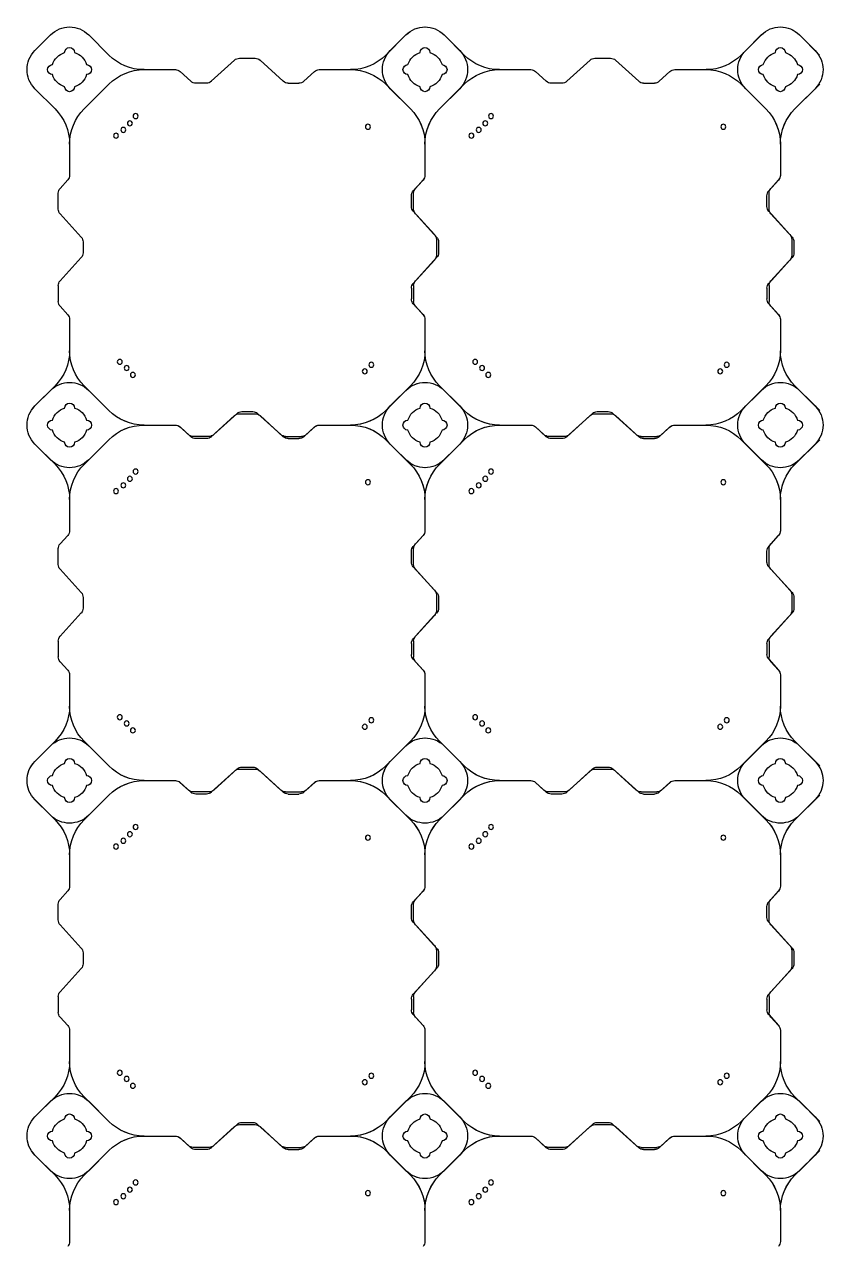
# Model space of a CAD drawing. Header units: millimetres. Extents: x -1612139 to -1260738, y 1141106 to 1536160.
# Drawn here: x -1336991 to -1335864, y 1195428 to 1197140 of the extents above; entities that cross this region are included whole.
import ezdxf

# ---------------------------------------------------------------- set-up
doc = ezdxf.new("R2010")
doc.units = ezdxf.units.MM
doc.header["$LTSCALE"] = 10
doc.layers.get('0').update_dxf_attribs({"linetype": 'CONTINUOUS'})
doc.layers.add('W-FLOAT_BOWL浮筒', color=253, linetype='CONTINUOUS')

# ---------------------------------------------------------------- blocks, each defined once
blk = doc.blocks.new('蓝色')
at = {"layer": 'W-FLOAT_BOWL浮筒', "color": 5}
for p, q in [((9006.3, -10394.9), (9006.3, -10351.1)), ((9506.3, -10394.9), (9506.3, -10350.9)), ((9506.3, -10394.9), (9506.3, -10351.1)), ((10006.3, -10394.9), (10006.3, -10350.9)), ((10006.3, -10394.9), (10006.3, -10351.1)), ((8957.5, -10472.8), (8985.8, -10444.5)), ((9061.6, -10479.1), (9026.8, -10444.4)), ((9451.1, -10479.1), (9485.8, -10444.4)), ((9457.5, -10472.8), (9485.8, -10444.5)), ((9561.6, -10479.1), (9526.8, -10444.4)), ((9555.2, -10472.8), (9526.8, -10444.5)), ((9951.1, -10479.1), (9985.8, -10444.4)), ((9957.5, -10472.8), (9985.8, -10444.5)), ((10061.6, -10479.1), (10026.8, -10444.4)), ((10055.2, -10472.8), (10026.8, -10444.5)), ((8957.5, -10472.7), (8979.4, -10450.8)), ((9033.2, -10450.8), (9061.5, -10479.1)), ((9479.5, -10450.8), (9451.2, -10479.1)), ((9457.5, -10472.7), (9479.4, -10450.8)), ((9533.2, -10450.8), (9555.2, -10472.7)), ((9533.2, -10450.8), (9561.5, -10479.1)), ((9979.5, -10450.8), (9951.2, -10479.1)), ((9957.5, -10472.7), (9979.4, -10450.8)), ((10033.2, -10450.8), (10055.2, -10472.7)), ((10033.2, -10450.8), (10061.5, -10479.1)), ((9173.5, -10486.2), (9161.6, -10497)), ((9177, -10483.2), (9161.8, -10497)), ((9202.5, -10483.6), (9180.2, -10483.6)), ((9199, -10480.6), (9183.7, -10480.6)), ((9205.7, -10483.2), (9238.5, -10513)), ((9209.2, -10486.2), (9242, -10516)), ((9303.5, -10486.2), (9270.7, -10516)), ((9307, -10483.2), (9274.2, -10513)), ((9310.2, -10483.6), (9332.5, -10483.6)), ((9313.7, -10480.6), (9329, -10480.6)), ((9335.7, -10483.2), (9350.9, -10497)), ((9339.2, -10486.2), (9351.1, -10497)), ((9673.5, -10486.2), (9661.6, -10497)), ((9677, -10483.2), (9661.8, -10497)), ((9702.5, -10483.6), (9680.2, -10483.6)), ((9699, -10480.6), (9683.7, -10480.6)), ((9705.7, -10483.2), (9738.5, -10513)), ((9709.2, -10486.2), (9742, -10516)), ((9803.5, -10486.2), (9770.7, -10516)), ((9807, -10483.2), (9774.2, -10513)), ((9810.2, -10483.6), (9832.5, -10483.6)), ((9813.7, -10480.6), (9829, -10480.6)), ((9835.7, -10483.2), (9850.9, -10497)), ((9839.2, -10486.2), (9851.1, -10497)), ((9110.9, -10499.6), (9155.1, -10499.6)), ((9110.9, -10499.6), (9154.9, -10499.6)), ((9357.6, -10499.6), (9401.6, -10499.6)), ((9357.8, -10499.6), (9401.6, -10499.6)), ((9610.9, -10499.6), (9655.1, -10499.6)), ((9610.9, -10499.6), (9654.9, -10499.6)), ((9857.6, -10499.6), (9901.6, -10499.6)), ((9857.8, -10499.6), (9901.6, -10499.6)), ((8979.4, -10548.4), (8957.5, -10526.5)), ((8957.5, -10526.5), (8985.8, -10554.8)), ((9026.8, -10554.9), (9061.6, -10520.1)), ((9033.2, -10548.4), (9061.5, -10520.1)), ((9245.2, -10515.6), (9267.5, -10515.6)), ((9248.7, -10518.6), (9264, -10518.6)), ((9485.8, -10554.9), (9451.1, -10520.1)), ((9479.5, -10548.4), (9451.2, -10520.1)), ((9479.4, -10548.4), (9457.5, -10526.5)), ((9457.5, -10526.5), (9485.8, -10554.8)), ((9526.8, -10554.9), (9561.6, -10520.1)), ((9555.2, -10526.5), (9526.8, -10554.8)), ((9533.2, -10548.4), (9561.5, -10520.1)), ((9555.2, -10526.5), (9533.2, -10548.4)), ((9745.2, -10515.6), (9767.5, -10515.6)), ((9748.7, -10518.6), (9764, -10518.6)), ((9985.8, -10554.9), (9951.1, -10520.1)), ((9979.5, -10548.4), (9951.2, -10520.1)), ((9979.4, -10548.4), (9957.5, -10526.5)), ((9957.5, -10526.5), (9985.8, -10554.8)), ((10026.8, -10554.9), (10061.6, -10520.1)), ((10055.2, -10526.5), (10026.8, -10554.8)), ((10033.2, -10548.4), (10061.5, -10520.1)), ((10055.2, -10526.5), (10033.2, -10548.4)), ((9006.3, -10648.2), (9006.3, -10604.2)), ((9506.3, -10648.4), (9506.3, -10604.2)), ((9506.3, -10648.2), (9506.3, -10604.2)), ((10006.3, -10648.4), (10006.3, -10604.2)), ((10006.3, -10648.2), (10006.3, -10604.2)), ((8992.9, -10666.8), (9003.7, -10654.9)), ((9489.9, -10670.3), (9503.7, -10655.1)), ((9492.9, -10666.8), (9503.7, -10654.9)), ((9989.9, -10670.3), (10003.7, -10655.1)), ((9992.9, -10666.8), (10003.7, -10654.9)), ((8990.3, -10695.8), (8990.3, -10673.5)), ((9487.3, -10692.3), (9487.3, -10677)), ((9490.3, -10695.8), (9490.3, -10673.5)), ((9987.3, -10692.3), (9987.3, -10677)), ((9990.3, -10695.8), (9990.3, -10673.5)), ((9489.9, -10699), (9519.7, -10731.8)), ((9989.9, -10699), (10019.7, -10731.8)), ((8992.9, -10702.5), (9022.7, -10735.3)), ((9492.9, -10702.5), (9522.7, -10735.3)), ((9992.9, -10702.5), (10022.7, -10735.3)), ((9025.3, -10757.3), (9025.3, -10742)), ((9522.3, -10760.8), (9522.3, -10738.5)), ((9525.3, -10757.3), (9525.3, -10742)), ((10022.3, -10760.8), (10022.3, -10738.5)), ((10025.3, -10757.3), (10025.3, -10742)), ((8992.9, -10796.8), (9022.7, -10764)), ((9489.9, -10800.3), (9519.7, -10767.5)), ((9492.9, -10796.8), (9522.7, -10764)), ((9989.9, -10800.3), (10019.7, -10767.5)), ((9992.9, -10796.8), (10022.7, -10764)), ((8990.3, -10803.5), (8990.3, -10825.8)), ((9490.3, -10803.5), (9490.3, -10825.8)), ((9990.3, -10803.5), (9990.3, -10825.8)), ((9487.3, -10807), (9487.3, -10822.3)), ((9987.3, -10807), (9987.3, -10822.3)), ((8992.9, -10832.5), (9003.7, -10844.4)), ((9489.9, -10829), (9503.7, -10844.2)), ((9492.9, -10832.5), (9503.7, -10844.4)), ((9989.9, -10829), (10003.7, -10844.2)), ((9992.9, -10832.5), (10003.7, -10844.4)), ((9006.3, -10894.9), (9006.3, -10851.1)), ((9506.3, -10894.9), (9506.3, -10850.9)), ((9506.3, -10894.9), (9506.3, -10851.1)), ((10006.3, -10894.9), (10006.3, -10850.9)), ((10006.3, -10894.9), (10006.3, -10851.1)), ((8957.5, -10972.8), (8985.8, -10944.5)), ((8957.5, -10972.7), (8979.4, -10950.8)), ((9061.6, -10979.1), (9026.8, -10944.4)), ((9033.2, -10950.8), (9061.5, -10979.1)), ((9451.1, -10979.1), (9485.8, -10944.4)), ((9479.5, -10950.8), (9451.2, -10979.1)), ((9457.5, -10972.8), (9485.8, -10944.5)), ((9457.5, -10972.7), (9479.4, -10950.8)), ((9561.6, -10979.1), (9526.8, -10944.4)), ((9555.2, -10972.8), (9526.8, -10944.5)), ((9533.2, -10950.8), (9555.2, -10972.7)), ((9533.2, -10950.8), (9561.5, -10979.1)), ((9951.1, -10979.1), (9985.8, -10944.4)), ((9979.5, -10950.8), (9951.2, -10979.1)), ((9957.5, -10972.8), (9985.8, -10944.5)), ((9957.5, -10972.7), (9979.4, -10950.8)), ((10061.6, -10979.1), (10026.8, -10944.4)), ((10055.2, -10972.8), (10026.8, -10944.5)), ((10033.2, -10950.8), (10055.2, -10972.7)), ((10033.2, -10950.8), (10061.5, -10979.1)), ((9173.5, -10986.2), (9161.6, -10997)), ((9177, -10983.2), (9161.8, -10997)), ((9202.5, -10983.6), (9180.2, -10983.6)), ((9199, -10980.6), (9183.7, -10980.6)), ((9205.7, -10983.2), (9238.5, -11013)), ((9209.2, -10986.2), (9242, -11016)), ((9303.5, -10986.2), (9270.7, -11016)), ((9307, -10983.2), (9274.2, -11013)), ((9310.2, -10983.6), (9332.5, -10983.6)), ((9313.7, -10980.6), (9329, -10980.6)), ((9335.7, -10983.2), (9350.9, -10997)), ((9339.2, -10986.2), (9351.1, -10997)), ((9673.5, -10986.2), (9661.6, -10997)), ((9677, -10983.2), (9661.8, -10997)), ((9702.5, -10983.6), (9680.2, -10983.6)), ((9699, -10980.6), (9683.7, -10980.6)), ((9705.7, -10983.2), (9738.5, -11013)), ((9709.2, -10986.2), (9742, -11016)), ((9803.5, -10986.2), (9770.7, -11016)), ((9807, -10983.2), (9774.2, -11013)), ((9810.2, -10983.6), (9832.5, -10983.6)), ((9813.7, -10980.6), (9829, -10980.6)), ((9835.7, -10983.2), (9850.9, -10997)), ((9839.2, -10986.2), (9851.1, -10997)), ((9110.9, -10999.6), (9155.1, -10999.6)), ((9110.9, -10999.6), (9154.9, -10999.6)), ((9357.6, -10999.6), (9401.6, -10999.6)), ((9357.8, -10999.6), (9401.6, -10999.6)), ((9610.9, -10999.6), (9655.1, -10999.6)), ((9610.9, -10999.6), (9654.9, -10999.6)), ((9857.6, -10999.6), (9901.6, -10999.6)), ((9857.8, -10999.6), (9901.6, -10999.6)), ((8979.4, -11048.4), (8957.5, -11026.5)), ((8957.5, -11026.5), (8985.8, -11054.8)), ((9026.8, -11054.9), (9061.6, -11020.1)), ((9033.2, -11048.4), (9061.5, -11020.1)), ((9245.2, -11015.6), (9267.5, -11015.6)), ((9248.7, -11018.6), (9264, -11018.6)), ((9485.8, -11054.9), (9451.1, -11020.1)), ((9479.5, -11048.4), (9451.2, -11020.1)), ((9479.4, -11048.4), (9457.5, -11026.5)), ((9457.5, -11026.5), (9485.8, -11054.8)), ((9526.8, -11054.9), (9561.6, -11020.1)), ((9555.2, -11026.5), (9526.8, -11054.8)), ((9533.2, -11048.4), (9561.5, -11020.1)), ((9555.2, -11026.5), (9533.2, -11048.4)), ((9745.2, -11015.6), (9767.5, -11015.6)), ((9748.7, -11018.6), (9764, -11018.6)), ((9985.8, -11054.9), (9951.1, -11020.1)), ((9979.5, -11048.4), (9951.2, -11020.1)), ((9979.4, -11048.4), (9957.5, -11026.5)), ((9957.5, -11026.5), (9985.8, -11054.8)), ((10026.8, -11054.9), (10061.6, -11020.1)), ((10055.2, -11026.5), (10026.8, -11054.8)), ((10033.2, -11048.4), (10061.5, -11020.1)), ((10055.2, -11026.5), (10033.2, -11048.4)), ((9006.3, -11148.2), (9006.3, -11104.2)), ((9506.3, -11148.4), (9506.3, -11104.2)), ((9506.3, -11148.2), (9506.3, -11104.2)), ((10006.3, -11148.4), (10006.3, -11104.2)), ((10006.3, -11148.2), (10006.3, -11104.2)), ((8992.9, -11166.8), (9003.7, -11154.9)), ((9489.9, -11170.3), (9503.7, -11155.1)), ((9492.9, -11166.8), (9503.7, -11154.9)), ((9989.9, -11170.3), (10003.7, -11155.1)), ((9992.9, -11166.8), (10003.7, -11154.9)), ((8990.3, -11195.8), (8990.3, -11173.5)), ((9487.3, -11192.3), (9487.3, -11177)), ((9490.3, -11195.8), (9490.3, -11173.5)), ((9987.3, -11192.3), (9987.3, -11177)), ((9990.3, -11195.8), (9990.3, -11173.5)), ((8992.9, -11202.5), (9022.7, -11235.3)), ((9489.9, -11199), (9519.7, -11231.8)), ((9492.9, -11202.5), (9522.7, -11235.3)), ((9989.9, -11199), (10019.7, -11231.8)), ((9992.9, -11202.5), (10022.7, -11235.3)), ((9025.3, -11257.3), (9025.3, -11242)), ((9522.3, -11260.8), (9522.3, -11238.5)), ((9525.3, -11257.3), (9525.3, -11242)), ((10022.3, -11260.8), (10022.3, -11238.5)), ((10025.3, -11257.3), (10025.3, -11242)), ((8992.9, -11296.8), (9022.7, -11264)), ((9492.9, -11296.8), (9522.7, -11264)), ((9992.9, -11296.8), (10022.7, -11264)), ((9489.9, -11300.3), (9519.7, -11267.5)), ((9989.9, -11300.3), (10019.7, -11267.5)), ((8990.3, -11303.5), (8990.3, -11325.8)), ((9487.3, -11307), (9487.3, -11322.3)), ((9490.3, -11303.5), (9490.3, -11325.8)), ((9987.3, -11307), (9987.3, -11322.3)), ((9990.3, -11303.5), (9990.3, -11325.8)), ((8992.9, -11332.5), (9003.7, -11344.4)), ((9489.9, -11329), (9503.7, -11344.2)), ((9492.9, -11332.5), (9503.7, -11344.4)), ((9989.9, -11329), (10003.7, -11344.2)), ((9992.9, -11332.5), (10003.7, -11344.4)), ((9006.3, -11394.9), (9006.3, -11351.1)), ((9506.3, -11394.9), (9506.3, -11350.9)), ((9506.3, -11394.9), (9506.3, -11351.1)), ((10006.3, -11394.9), (10006.3, -11350.9)), ((10006.3, -11394.9), (10006.3, -11351.1)), ((8957.5, -11472.8), (8985.8, -11444.5)), ((8957.5, -11472.7), (8979.4, -11450.8)), ((9061.6, -11479.1), (9026.8, -11444.4)), ((9033.2, -11450.8), (9061.5, -11479.1)), ((9451.1, -11479.1), (9485.8, -11444.4)), ((9479.5, -11450.8), (9451.2, -11479.1)), ((9457.5, -11472.8), (9485.8, -11444.5)), ((9457.5, -11472.7), (9479.4, -11450.8)), ((9561.6, -11479.1), (9526.8, -11444.4)), ((9555.2, -11472.8), (9526.8, -11444.5)), ((9533.2, -11450.8), (9555.2, -11472.7)), ((9533.2, -11450.8), (9561.5, -11479.1)), ((9951.1, -11479.1), (9985.8, -11444.4)), ((9979.5, -11450.8), (9951.2, -11479.1)), ((9957.5, -11472.8), (9985.8, -11444.5)), ((9957.5, -11472.7), (9979.4, -11450.8)), ((10061.6, -11479.1), (10026.8, -11444.4)), ((10055.2, -11472.8), (10026.8, -11444.5)), ((10033.2, -11450.8), (10055.2, -11472.7)), ((10033.2, -11450.8), (10061.5, -11479.1)), ((9173.5, -11486.2), (9161.6, -11497)), ((9177, -11483.2), (9161.8, -11497)), ((9202.5, -11483.6), (9180.2, -11483.6)), ((9199, -11480.6), (9183.7, -11480.6)), ((9205.7, -11483.2), (9238.5, -11513)), ((9209.2, -11486.2), (9242, -11516)), ((9303.5, -11486.2), (9270.7, -11516)), ((9307, -11483.2), (9274.2, -11513)), ((9310.2, -11483.6), (9332.5, -11483.6)), ((9313.7, -11480.6), (9329, -11480.6)), ((9335.7, -11483.2), (9350.9, -11497)), ((9339.2, -11486.2), (9351.1, -11497)), ((9673.5, -11486.2), (9661.6, -11497)), ((9677, -11483.2), (9661.8, -11497)), ((9702.5, -11483.6), (9680.2, -11483.6)), ((9699, -11480.6), (9683.7, -11480.6)), ((9705.7, -11483.2), (9738.5, -11513)), ((9709.2, -11486.2), (9742, -11516)), ((9803.5, -11486.2), (9770.7, -11516)), ((9807, -11483.2), (9774.2, -11513)), ((9810.2, -11483.6), (9832.5, -11483.6)), ((9813.7, -11480.6), (9829, -11480.6)), ((9835.7, -11483.2), (9850.9, -11497)), ((9839.2, -11486.2), (9851.1, -11497)), ((9110.9, -11499.6), (9155.1, -11499.6)), ((9110.9, -11499.6), (9154.9, -11499.6)), ((9357.6, -11499.6), (9401.6, -11499.6)), ((9357.8, -11499.6), (9401.6, -11499.6)), ((9610.9, -11499.6), (9655.1, -11499.6)), ((9610.9, -11499.6), (9654.9, -11499.6)), ((9857.6, -11499.6), (9901.6, -11499.6)), ((9857.8, -11499.6), (9901.6, -11499.6)), ((9026.8, -11554.9), (9061.6, -11520.1)), ((9033.2, -11548.4), (9061.5, -11520.1)), ((9245.2, -11515.6), (9267.5, -11515.6)), ((9248.7, -11518.6), (9264, -11518.6)), ((9485.8, -11554.9), (9451.1, -11520.1)), ((9479.5, -11548.4), (9451.2, -11520.1)), ((9526.8, -11554.9), (9561.6, -11520.1)), ((9533.2, -11548.4), (9561.5, -11520.1)), ((9745.2, -11515.6), (9767.5, -11515.6)), ((9748.7, -11518.6), (9764, -11518.6)), ((9985.8, -11554.9), (9951.1, -11520.1)), ((9979.5, -11548.4), (9951.2, -11520.1)), ((10026.8, -11554.9), (10061.6, -11520.1)), ((10033.2, -11548.4), (10061.5, -11520.1)), ((8979.4, -11548.4), (8957.5, -11526.5)), ((8957.5, -11526.5), (8985.8, -11554.8)), ((9479.4, -11548.4), (9457.5, -11526.5)), ((9457.5, -11526.5), (9485.8, -11554.8)), ((9555.2, -11526.5), (9526.8, -11554.8)), ((9555.2, -11526.5), (9533.2, -11548.4)), ((9979.4, -11548.4), (9957.5, -11526.5)), ((9957.5, -11526.5), (9985.8, -11554.8)), ((10055.2, -11526.5), (10026.8, -11554.8)), ((10055.2, -11526.5), (10033.2, -11548.4)), ((9006.3, -11648.2), (9006.3, -11604.2)), ((9506.3, -11648.4), (9506.3, -11604.2)), ((9506.3, -11648.2), (9506.3, -11604.2)), ((10006.3, -11648.4), (10006.3, -11604.2)), ((10006.3, -11648.2), (10006.3, -11604.2)), ((8992.9, -11666.8), (9003.7, -11654.9)), ((9489.9, -11670.3), (9503.7, -11655.1)), ((9492.9, -11666.8), (9503.7, -11654.9)), ((9989.9, -11670.3), (10003.7, -11655.1)), ((9992.9, -11666.8), (10003.7, -11654.9)), ((8990.3, -11695.8), (8990.3, -11673.5)), ((9487.3, -11692.3), (9487.3, -11677)), ((9490.3, -11695.8), (9490.3, -11673.5)), ((9987.3, -11692.3), (9987.3, -11677)), ((9990.3, -11695.8), (9990.3, -11673.5)), ((8992.9, -11702.5), (9022.7, -11735.3)), ((9489.9, -11699), (9519.7, -11731.8)), ((9492.9, -11702.5), (9522.7, -11735.3)), ((9989.9, -11699), (10019.7, -11731.8)), ((9992.9, -11702.5), (10022.7, -11735.3)), ((9025.3, -11757.3), (9025.3, -11742)), ((9522.3, -11760.8), (9522.3, -11738.5)), ((9525.3, -11757.3), (9525.3, -11742)), ((10022.3, -11760.8), (10022.3, -11738.5)), ((10025.3, -11757.3), (10025.3, -11742)), ((8992.9, -11796.8), (9022.7, -11764)), ((9489.9, -11800.3), (9519.7, -11767.5)), ((9492.9, -11796.8), (9522.7, -11764)), ((9989.9, -11800.3), (10019.7, -11767.5)), ((9992.9, -11796.8), (10022.7, -11764)), ((8990.3, -11803.5), (8990.3, -11825.8)), ((9487.3, -11807), (9487.3, -11822.3)), ((9490.3, -11803.5), (9490.3, -11825.8)), ((9987.3, -11807), (9987.3, -11822.3)), ((9990.3, -11803.5), (9990.3, -11825.8)), ((9489.9, -11829), (9503.7, -11844.2)), ((9989.9, -11829), (10003.7, -11844.2)), ((8992.9, -11832.5), (9003.7, -11844.4)), ((9492.9, -11832.5), (9503.7, -11844.4)), ((9992.9, -11832.5), (10003.7, -11844.4)), ((9006.3, -11894.9), (9006.3, -11851.1)), ((9506.3, -11894.9), (9506.3, -11850.9)), ((9506.3, -11894.9), (9506.3, -11851.1)), ((10006.3, -11894.9), (10006.3, -11850.9)), ((10006.3, -11894.9), (10006.3, -11851.1)), ((8957.5, -11972.8), (8985.8, -11944.5)), ((9061.6, -11979.1), (9026.8, -11944.4)), ((9451.1, -11979.1), (9485.8, -11944.4)), ((9457.5, -11972.8), (9485.8, -11944.5)), ((9561.6, -11979.1), (9526.8, -11944.4)), ((9555.2, -11972.8), (9526.8, -11944.5)), ((9951.1, -11979.1), (9985.8, -11944.4)), ((9957.5, -11972.8), (9985.8, -11944.5)), ((10061.6, -11979.1), (10026.8, -11944.4)), ((10055.2, -11972.8), (10026.8, -11944.5)), ((9177, -11983.2), (9161.8, -11997)), ((9199, -11980.6), (9183.7, -11980.6)), ((9205.7, -11983.2), (9238.5, -12013)), ((9307, -11983.2), (9274.2, -12013)), ((9313.7, -11980.6), (9329, -11980.6)), ((9335.7, -11983.2), (9350.9, -11997)), ((9677, -11983.2), (9661.8, -11997)), ((9699, -11980.6), (9683.7, -11980.6)), ((9705.7, -11983.2), (9738.5, -12013)), ((9807, -11983.2), (9774.2, -12013)), ((9813.7, -11980.6), (9829, -11980.6)), ((9835.7, -11983.2), (9850.9, -11997)), ((9110.9, -11999.6), (9155.1, -11999.6)), ((9357.6, -11999.6), (9401.6, -11999.6)), ((9610.9, -11999.6), (9655.1, -11999.6)), ((9857.6, -11999.6), (9901.6, -11999.6)), ((9033.2, -12048.4), (9061.5, -12020.1)), ((9245.2, -12015.6), (9267.5, -12015.6)), ((9479.5, -12048.4), (9451.2, -12020.1)), ((9533.2, -12048.4), (9561.5, -12020.1)), ((9745.2, -12015.6), (9767.5, -12015.6)), ((9979.5, -12048.4), (9951.2, -12020.1)), ((10033.2, -12048.4), (10061.5, -12020.1)), ((8979.4, -12048.4), (8957.5, -12026.5)), ((9479.4, -12048.4), (9457.5, -12026.5)), ((9555.2, -12026.5), (9533.2, -12048.4)), ((9979.4, -12048.4), (9957.5, -12026.5)), ((10055.2, -12026.5), (10033.2, -12048.4))]:
    blk.add_line(p, q, dxfattribs=at)
for centre in [(9071.6, -10406.7), (9571.6, -10406.7), (9081.9, -10414.9), (9091.1, -10424.1), (9426, -10419.3), (9581.9, -10414.9), (9591.1, -10424.1), (9926, -10419.3), (9099.2, -10434.3), (9599.2, -10434.3), (9086.6, -10579.9), (9095.3, -10570.2), (9421.6, -10575.2), (9430.8, -10584.4), (9586.6, -10579.9), (9595.3, -10570.2), (9921.6, -10575.2), (9930.8, -10584.4), (9076.9, -10588.6), (9576.9, -10588.6), (9071.6, -10906.7), (9571.6, -10906.7), (9081.9, -10914.9), (9091.1, -10924.1), (9426, -10919.3), (9581.9, -10914.9), (9591.1, -10924.1), (9926, -10919.3), (9099.2, -10934.3), (9599.2, -10934.3), (9086.6, -11079.9), (9095.3, -11070.2), (9421.6, -11075.2), (9586.6, -11079.9), (9595.3, -11070.2), (9921.6, -11075.2), (9076.9, -11088.6), (9430.8, -11084.4), (9576.9, -11088.6), (9930.8, -11084.4), (9071.6, -11406.7), (9571.6, -11406.7), (9081.9, -11414.9), (9091.1, -11424.1), (9426, -11419.3), (9581.9, -11414.9), (9591.1, -11424.1), (9926, -11419.3), (9099.2, -11434.3), (9599.2, -11434.3), (9095.3, -11570.2), (9421.6, -11575.2), (9595.3, -11570.2), (9921.6, -11575.2), (9076.9, -11588.6), (9086.6, -11579.9), (9430.8, -11584.4), (9576.9, -11588.6), (9586.6, -11579.9), (9930.8, -11584.4), (9071.6, -11906.7), (9081.9, -11914.9), (9426, -11919.3), (9571.6, -11906.7), (9581.9, -11914.9), (9926, -11919.3), (9091.1, -11924.1), (9099.2, -11934.3), (9591.1, -11924.1), (9599.2, -11934.3)]:
    blk.add_circle(centre, 3.5, dxfattribs=at)
for centre, radius, start, end in [((8996.3, -10351.1), 10, 0, 42.2737), ((9496.3, -10351.1), 10, 0, 42.2737), ((9996.3, -10351.1), 10, 0, 42.2737), ((8936.3, -10395), 70, 315, 0), ((9076.3, -10394.9), 70, 180, 225), ((9436.3, -10394.9), 70, 315, 0), ((9436.3, -10395), 70, 315, 0), ((9576.3, -10394.9), 70, 180, 225), ((9576.3, -10395), 70, 180, 225), ((9936.3, -10394.9), 70, 315, 0), ((9936.3, -10395), 70, 315, 0), ((10076.3, -10394.9), 70, 180, 225), ((10076.3, -10395), 70, 180, 225), ((9006.3, -10477.7), 38, 45, 135), ((9506.3, -10477.7), 38, 45, 135), ((9506.4, -10477.7), 38, 45, 135), ((10006.3, -10477.7), 38, 45, 135), ((10006.4, -10477.7), 38, 45, 135), ((8984.4, -10499.6), 38, 135, 225), ((8984.4, -10499.7), 38, 135, 225), ((9006.3, -10499.6), 25, 106.2602, 163.7398), ((9006.3, -10499.6), 25, 106.2602, 163.7398), ((9006.3, -10475.6), 7, 0, 180), ((9006.3, -10475.6), 7, 0, 180), ((9006.3, -10499.6), 25, 16.2602, 73.7398), ((9006.3, -10499.6), 25, 16.2602, 73.7398), ((9111, -10429.6), 70, 225, 270), ((9111.1, -10429.6), 70, 225, 270), ((9401.6, -10429.6), 70, 270, 315), ((9401.7, -10429.6), 70, 270, 315), ((9484.4, -10499.6), 38, 135, 225), ((9484.4, -10499.7), 38, 135, 225), ((9506.3, -10499.6), 25, 106.2602, 163.7398), ((9506.3, -10499.6), 25, 106.2602, 163.7398), ((9506.3, -10499.6), 25, 106.2602, 163.7398), ((9506.3, -10499.6), 25, 106.2602, 163.7398), ((9506.3, -10475.6), 7, 0, 180), ((9506.3, -10475.6), 7, 0, 180), ((9506.3, -10475.6), 7, 0, 180), ((9506.3, -10475.6), 7, 0, 180), ((9506.3, -10499.6), 25, 16.2602, 73.7398), ((9506.3, -10499.6), 25, 16.2602, 73.7398), ((9506.3, -10499.6), 25, 16.2602, 73.7398), ((9506.3, -10499.6), 25, 16.2602, 73.7398), ((9528.3, -10499.6), 38, 315, 45), ((9528.3, -10499.7), 38, 315, 45), ((9611, -10429.6), 70, 225, 270), ((9611.1, -10429.6), 70, 225, 270), ((9901.6, -10429.6), 70, 270, 315), ((9901.7, -10429.6), 70, 270, 315), ((9984.4, -10499.6), 38, 135, 225), ((9984.4, -10499.7), 38, 135, 225), ((10006.3, -10499.6), 25, 106.2602, 163.7398), ((10006.3, -10499.6), 25, 106.2602, 163.7398), ((10006.3, -10499.6), 25, 106.2602, 163.7398), ((10006.3, -10499.6), 25, 106.2602, 163.7398), ((10006.3, -10475.6), 7, 0, 180), ((10006.3, -10475.6), 7, 0, 180), ((10006.3, -10475.6), 7, 0, 180), ((10006.3, -10475.6), 7, 0, 180), ((10006.3, -10499.6), 25, 16.2602, 73.7398), ((10006.3, -10499.6), 25, 16.2602, 73.7398), ((10006.3, -10499.6), 25, 16.2602, 73.7398), ((10006.3, -10499.6), 25, 16.2602, 73.7398), ((10028.3, -10499.6), 38, 315, 45), ((10028.3, -10499.7), 38, 315, 45), ((8982.3, -10499.6), 7, 90, 270), ((8982.3, -10499.6), 7, 90, 270), ((9030.3, -10499.6), 7, 270, 90), ((9030.3, -10499.6), 7, 270, 90), ((9180.2, -10493.6), 10, 90, 132.2737), ((9183.7, -10490.6), 10, 90, 132.2737), ((9199, -10490.6), 10, 47.7263, 90), ((9202.5, -10493.6), 10, 47.7263, 90), ((9310.2, -10493.6), 10, 90, 132.2737), ((9313.7, -10490.6), 10, 90, 132.2737), ((9329, -10490.6), 10, 47.7263, 90), ((9332.5, -10493.6), 10, 47.7263, 90), ((9482.3, -10499.6), 7, 90, 270), ((9482.3, -10499.6), 7, 90, 270), ((9482.3, -10499.6), 7, 90, 270), ((9482.3, -10499.6), 7, 90, 270), ((9530.3, -10499.6), 7, 270, 90), ((9530.3, -10499.6), 7, 270, 90), ((9530.3, -10499.6), 7, 270, 90), ((9530.3, -10499.6), 7, 270, 90), ((9680.2, -10493.6), 10, 90, 132.2737), ((9683.7, -10490.6), 10, 90, 132.2737), ((9699, -10490.6), 10, 47.7263, 90), ((9702.5, -10493.6), 10, 47.7263, 90), ((9810.2, -10493.6), 10, 90, 132.2737), ((9813.7, -10490.6), 10, 90, 132.2737), ((9829, -10490.6), 10, 47.7263, 90), ((9832.5, -10493.6), 10, 47.7263, 90), ((9982.3, -10499.6), 7, 90, 270), ((9982.3, -10499.6), 7, 90, 270), ((9982.3, -10499.6), 7, 90, 270), ((9982.3, -10499.6), 7, 90, 270), ((10030.3, -10499.6), 7, 270, 90), ((10030.3, -10499.6), 7, 270, 90), ((10030.3, -10499.6), 7, 270, 90), ((10030.3, -10499.6), 7, 270, 90), ((9006.3, -10499.6), 25, 196.2602, 253.7398), ((9006.3, -10499.6), 25, 196.2602, 253.7398), ((9006.3, -10499.6), 25, 286.2602, 343.7398), ((9006.3, -10499.6), 25, 286.2602, 343.7398), ((9111, -10569.6), 70, 90, 135), ((9111.1, -10569.6), 70, 90, 135), ((9154.9, -10489.6), 10, 270, 312.2737), ((9155.1, -10489.6), 10, 270, 312.2737), ((9245.2, -10505.6), 10, 227.7263, 270), ((9267.5, -10505.6), 10, 270, 312.2737), ((9357.6, -10489.6), 10, 227.7263, 270), ((9357.8, -10489.6), 10, 227.7263, 270), ((9401.6, -10569.6), 70, 45, 90), ((9401.7, -10569.6), 70, 45, 90), ((9506.3, -10499.6), 25, 196.2602, 253.7398), ((9506.3, -10499.6), 25, 196.2602, 253.7398), ((9506.3, -10499.6), 25, 196.2602, 253.7398), ((9506.3, -10499.6), 25, 196.2602, 253.7398), ((9506.3, -10499.6), 25, 286.2602, 343.7398), ((9506.3, -10499.6), 25, 286.2602, 343.7398), ((9506.3, -10499.6), 25, 286.2602, 343.7398), ((9506.3, -10499.6), 25, 286.2602, 343.7398), ((9611, -10569.6), 70, 90, 135), ((9611.1, -10569.6), 70, 90, 135), ((9654.9, -10489.6), 10, 270, 312.2737), ((9655.1, -10489.6), 10, 270, 312.2737), ((9745.2, -10505.6), 10, 227.7263, 270), ((9767.5, -10505.6), 10, 270, 312.2737), ((9857.6, -10489.6), 10, 227.7263, 270), ((9857.8, -10489.6), 10, 227.7263, 270), ((9901.6, -10569.6), 70, 45, 90), ((9901.7, -10569.6), 70, 45, 90), ((10006.3, -10499.6), 25, 196.2602, 253.7398), ((10006.3, -10499.6), 25, 196.2602, 253.7398), ((10006.3, -10499.6), 25, 196.2602, 253.7398), ((10006.3, -10499.6), 25, 196.2602, 253.7398), ((10006.3, -10499.6), 25, 286.2602, 343.7398), ((10006.3, -10499.6), 25, 286.2602, 343.7398), ((10006.3, -10499.6), 25, 286.2602, 343.7398), ((10006.3, -10499.6), 25, 286.2602, 343.7398), ((9006.3, -10523.6), 7, 180, 0), ((9006.3, -10523.6), 7, 180, 0), ((9248.7, -10508.6), 10, 227.7263, 270), ((9264, -10508.6), 10, 270, 312.2737), ((9506.3, -10523.6), 7, 180, 0), ((9506.3, -10523.6), 7, 180, 0), ((9506.3, -10523.6), 7, 180, 0), ((9506.3, -10523.6), 7, 180, 0), ((9748.7, -10508.6), 10, 227.7263, 270), ((9764, -10508.6), 10, 270, 312.2737), ((10006.3, -10523.6), 7, 180, 0), ((10006.3, -10523.6), 7, 180, 0), ((10006.3, -10523.6), 7, 180, 0), ((10006.3, -10523.6), 7, 180, 0), ((9006.3, -10521.6), 38, 225, 315), ((8936.3, -10604.3), 70, 0, 45), ((9076.3, -10604.3), 70, 135, 180), ((9506.3, -10521.6), 38, 225, 315), ((9506.4, -10521.6), 38, 225, 315), ((9436.3, -10604.3), 70, 0, 45), ((9436.3, -10604.3), 70, 0, 45), ((9576.3, -10604.3), 70, 135, 180), ((9576.3, -10604.3), 70, 135, 180), ((10006.3, -10521.6), 38, 225, 315), ((10006.4, -10521.6), 38, 225, 315), ((9936.3, -10604.3), 70, 0, 45), ((9936.3, -10604.3), 70, 0, 45), ((10076.3, -10604.3), 70, 135, 180), ((10076.3, -10604.3), 70, 135, 180), ((8996.3, -10648.2), 10, 317.7263, 0), ((9496.3, -10648.2), 10, 317.7263, 0), ((9496.3, -10648.4), 10, 317.7263, 0), ((9996.3, -10648.2), 10, 317.7263, 0), ((9996.3, -10648.4), 10, 317.7263, 0), ((9000.3, -10673.5), 10, 137.7263, 180), ((9500.3, -10673.5), 10, 137.7263, 180), ((10000.3, -10673.5), 10, 137.7263, 180), ((9497.3, -10677), 10, 137.7263, 180), ((9997.3, -10677), 10, 137.7263, 180), ((9000.3, -10695.8), 10, 180, 222.2737), ((9497.3, -10692.3), 10, 180, 222.2737), ((9500.3, -10695.8), 10, 180, 222.2737), ((9997.3, -10692.3), 10, 180, 222.2737), ((10000.3, -10695.8), 10, 180, 222.2737), ((9015.3, -10742), 10, 0, 42.2737), ((9512.3, -10738.5), 10, 0, 42.2737), ((9515.3, -10742), 10, 0, 42.2737), ((10012.3, -10738.5), 10, 0, 42.2737), ((10015.3, -10742), 10, 0, 42.2737), ((9015.3, -10757.3), 10, 317.7263, 0), ((9512.3, -10760.8), 10, 317.7263, 0), ((9515.3, -10757.3), 10, 317.7263, 0), ((10012.3, -10760.8), 10, 317.7263, 0), ((10015.3, -10757.3), 10, 317.7263, 0), ((9000.3, -10803.5), 10, 137.7263, 180), ((9497.3, -10807), 10, 137.7263, 180), ((9500.3, -10803.5), 10, 137.7263, 180), ((9997.3, -10807), 10, 137.7263, 180), ((10000.3, -10803.5), 10, 137.7263, 180), ((9000.3, -10825.8), 10, 180, 222.2737), ((9497.3, -10822.3), 10, 180, 222.2737), ((9500.3, -10825.8), 10, 180, 222.2737), ((9997.3, -10822.3), 10, 180, 222.2737), ((10000.3, -10825.8), 10, 180, 222.2737), ((8996.3, -10851.1), 10, 0, 42.2737), ((9496.3, -10850.9), 10, 0, 42.2737), ((9496.3, -10851.1), 10, 0, 42.2737), ((9996.3, -10850.9), 10, 0, 42.2737), ((9996.3, -10851.1), 10, 0, 42.2737), ((8936.3, -10895), 70, 315, 0), ((9076.3, -10894.9), 70, 180, 225), ((9436.3, -10894.9), 70, 315, 0), ((9436.3, -10895), 70, 315, 0), ((9576.3, -10894.9), 70, 180, 225), ((9576.3, -10895), 70, 180, 225), ((9936.3, -10894.9), 70, 315, 0), ((9936.3, -10895), 70, 315, 0), ((10076.3, -10894.9), 70, 180, 225), ((10076.3, -10895), 70, 180, 225), ((9006.3, -10977.7), 38, 45, 135), ((9506.3, -10977.7), 38, 45, 135), ((9506.4, -10977.7), 38, 45, 135), ((10006.3, -10977.7), 38, 45, 135), ((10006.4, -10977.7), 38, 45, 135), ((8984.4, -10999.6), 38, 135, 225), ((8984.4, -10999.7), 38, 135, 225), ((9006.3, -10999.6), 25, 106.2602, 163.7398), ((9006.3, -10999.6), 25, 106.2602, 163.7398), ((9006.3, -10975.6), 7, 0, 180), ((9006.3, -10975.6), 7, 0, 180), ((9006.3, -10999.6), 25, 16.2602, 73.7398), ((9006.3, -10999.6), 25, 16.2602, 73.7398), ((9484.4, -10999.6), 38, 135, 225), ((9484.4, -10999.7), 38, 135, 225), ((9506.3, -10999.6), 25, 106.2602, 163.7398), ((9506.3, -10999.6), 25, 106.2602, 163.7398), ((9506.3, -10999.6), 25, 106.2602, 163.7398), ((9506.3, -10999.6), 25, 106.2602, 163.7398), ((9506.3, -10975.6), 7, 0, 180), ((9506.3, -10975.6), 7, 0, 180), ((9506.3, -10975.6), 7, 0, 180), ((9506.3, -10975.6), 7, 0, 180), ((9506.3, -10999.6), 25, 16.2602, 73.7398), ((9506.3, -10999.6), 25, 16.2602, 73.7398), ((9506.3, -10999.6), 25, 16.2602, 73.7398), ((9506.3, -10999.6), 25, 16.2602, 73.7398), ((9528.3, -10999.6), 38, 315, 45), ((9528.3, -10999.7), 38, 315, 45), ((9984.4, -10999.6), 38, 135, 225), ((9984.4, -10999.7), 38, 135, 225), ((10006.3, -10999.6), 25, 106.2602, 163.7398), ((10006.3, -10999.6), 25, 106.2602, 163.7398), ((10006.3, -10999.6), 25, 106.2602, 163.7398), ((10006.3, -10999.6), 25, 106.2602, 163.7398), ((10006.3, -10975.6), 7, 0, 180), ((10006.3, -10975.6), 7, 0, 180), ((10006.3, -10975.6), 7, 0, 180), ((10006.3, -10975.6), 7, 0, 180), ((10006.3, -10999.6), 25, 16.2602, 73.7398), ((10006.3, -10999.6), 25, 16.2602, 73.7398), ((10006.3, -10999.6), 25, 16.2602, 73.7398), ((10006.3, -10999.6), 25, 16.2602, 73.7398), ((10028.3, -10999.6), 38, 315, 45), ((10028.3, -10999.7), 38, 315, 45), ((8982.3, -10999.6), 7, 90, 270), ((8982.3, -10999.6), 7, 90, 270), ((9030.3, -10999.6), 7, 270, 90), ((9030.3, -10999.6), 7, 270, 90), ((9111, -10929.6), 70, 225, 270), ((9111.1, -10929.6), 70, 225, 270), ((9180.2, -10993.6), 10, 90, 132.2737), ((9183.7, -10990.6), 10, 90, 132.2737), ((9199, -10990.6), 10, 47.7263, 90), ((9202.5, -10993.6), 10, 47.7263, 90), ((9310.2, -10993.6), 10, 90, 132.2737), ((9313.7, -10990.6), 10, 90, 132.2737), ((9329, -10990.6), 10, 47.7263, 90), ((9332.5, -10993.6), 10, 47.7263, 90), ((9401.6, -10929.6), 70, 270, 315), ((9401.7, -10929.6), 70, 270, 315), ((9482.3, -10999.6), 7, 90, 270), ((9482.3, -10999.6), 7, 90, 270), ((9482.3, -10999.6), 7, 90, 270), ((9482.3, -10999.6), 7, 90, 270), ((9530.3, -10999.6), 7, 270, 90), ((9530.3, -10999.6), 7, 270, 90), ((9530.3, -10999.6), 7, 270, 90), ((9530.3, -10999.6), 7, 270, 90), ((9611, -10929.6), 70, 225, 270), ((9611.1, -10929.6), 70, 225, 270), ((9680.2, -10993.6), 10, 90, 132.2737), ((9683.7, -10990.6), 10, 90, 132.2737), ((9699, -10990.6), 10, 47.7263, 90), ((9702.5, -10993.6), 10, 47.7263, 90), ((9810.2, -10993.6), 10, 90, 132.2737), ((9813.7, -10990.6), 10, 90, 132.2737), ((9829, -10990.6), 10, 47.7263, 90), ((9832.5, -10993.6), 10, 47.7263, 90), ((9901.6, -10929.6), 70, 270, 315), ((9901.7, -10929.6), 70, 270, 315), ((9982.3, -10999.6), 7, 90, 270), ((9982.3, -10999.6), 7, 90, 270), ((9982.3, -10999.6), 7, 90, 270), ((9982.3, -10999.6), 7, 90, 270), ((10030.3, -10999.6), 7, 270, 90), ((10030.3, -10999.6), 7, 270, 90), ((10030.3, -10999.6), 7, 270, 90), ((10030.3, -10999.6), 7, 270, 90), ((9006.3, -10999.6), 25, 196.2602, 253.7398), ((9006.3, -10999.6), 25, 196.2602, 253.7398), ((9006.3, -10999.6), 25, 286.2602, 343.7398), ((9006.3, -10999.6), 25, 286.2602, 343.7398), ((9111, -11069.6), 70, 90, 135), ((9111.1, -11069.6), 70, 90, 135), ((9154.9, -10989.6), 10, 270, 312.2737), ((9155.1, -10989.6), 10, 270, 312.2737), ((9357.6, -10989.6), 10, 227.7263, 270), ((9357.8, -10989.6), 10, 227.7263, 270), ((9401.6, -11069.6), 70, 45, 90), ((9401.7, -11069.6), 70, 45, 90), ((9506.3, -10999.6), 25, 196.2602, 253.7398), ((9506.3, -10999.6), 25, 196.2602, 253.7398), ((9506.3, -10999.6), 25, 196.2602, 253.7398), ((9506.3, -10999.6), 25, 196.2602, 253.7398), ((9506.3, -10999.6), 25, 286.2602, 343.7398), ((9506.3, -10999.6), 25, 286.2602, 343.7398), ((9506.3, -10999.6), 25, 286.2602, 343.7398), ((9506.3, -10999.6), 25, 286.2602, 343.7398), ((9611, -11069.6), 70, 90, 135), ((9611.1, -11069.6), 70, 90, 135), ((9654.9, -10989.6), 10, 270, 312.2737), ((9655.1, -10989.6), 10, 270, 312.2737), ((9857.6, -10989.6), 10, 227.7263, 270), ((9857.8, -10989.6), 10, 227.7263, 270), ((9901.6, -11069.6), 70, 45, 90), ((9901.7, -11069.6), 70, 45, 90), ((10006.3, -10999.6), 25, 196.2602, 253.7398), ((10006.3, -10999.6), 25, 196.2602, 253.7398), ((10006.3, -10999.6), 25, 196.2602, 253.7398), ((10006.3, -10999.6), 25, 196.2602, 253.7398), ((10006.3, -10999.6), 25, 286.2602, 343.7398), ((10006.3, -10999.6), 25, 286.2602, 343.7398), ((10006.3, -10999.6), 25, 286.2602, 343.7398), ((10006.3, -10999.6), 25, 286.2602, 343.7398), ((9006.3, -11023.6), 7, 180, 0), ((9006.3, -11023.6), 7, 180, 0), ((9245.2, -11005.6), 10, 227.7263, 270), ((9248.7, -11008.6), 10, 227.7263, 270), ((9264, -11008.6), 10, 270, 312.2737), ((9267.5, -11005.6), 10, 270, 312.2737), ((9506.3, -11023.6), 7, 180, 0), ((9506.3, -11023.6), 7, 180, 0), ((9506.3, -11023.6), 7, 180, 0), ((9506.3, -11023.6), 7, 180, 0), ((9745.2, -11005.6), 10, 227.7263, 270), ((9748.7, -11008.6), 10, 227.7263, 270), ((9764, -11008.6), 10, 270, 312.2737), ((9767.5, -11005.6), 10, 270, 312.2737), ((10006.3, -11023.6), 7, 180, 0), ((10006.3, -11023.6), 7, 180, 0), ((10006.3, -11023.6), 7, 180, 0), ((10006.3, -11023.6), 7, 180, 0), ((9006.3, -11021.6), 38, 225, 315), ((8936.3, -11104.3), 70, 0, 45), ((9076.3, -11104.3), 70, 135, 180), ((9506.3, -11021.6), 38, 225, 315), ((9506.4, -11021.6), 38, 225, 315), ((9436.3, -11104.3), 70, 0, 45), ((9436.3, -11104.3), 70, 0, 45), ((9576.3, -11104.3), 70, 135, 180), ((9576.3, -11104.3), 70, 135, 180), ((10006.3, -11021.6), 38, 225, 315), ((10006.4, -11021.6), 38, 225, 315), ((9936.3, -11104.3), 70, 0, 45), ((9936.3, -11104.3), 70, 0, 45), ((10076.3, -11104.3), 70, 135, 180), ((10076.3, -11104.3), 70, 135, 180), ((8996.3, -11148.2), 10, 317.7263, 0), ((9496.3, -11148.2), 10, 317.7263, 0), ((9496.3, -11148.4), 10, 317.7263, 0), ((9996.3, -11148.2), 10, 317.7263, 0), ((9996.3, -11148.4), 10, 317.7263, 0), ((9000.3, -11173.5), 10, 137.7263, 180), ((9497.3, -11177), 10, 137.7263, 180), ((9500.3, -11173.5), 10, 137.7263, 180), ((9997.3, -11177), 10, 137.7263, 180), ((10000.3, -11173.5), 10, 137.7263, 180), ((9000.3, -11195.8), 10, 180, 222.2737), ((9497.3, -11192.3), 10, 180, 222.2737), ((9500.3, -11195.8), 10, 180, 222.2737), ((9997.3, -11192.3), 10, 180, 222.2737), ((10000.3, -11195.8), 10, 180, 222.2737), ((9512.3, -11238.5), 10, 0, 42.2737), ((10012.3, -11238.5), 10, 0, 42.2737), ((9015.3, -11242), 10, 0, 42.2737), ((9515.3, -11242), 10, 0, 42.2737), ((10015.3, -11242), 10, 0, 42.2737), ((9015.3, -11257.3), 10, 317.7263, 0), ((9512.3, -11260.8), 10, 317.7263, 0), ((9515.3, -11257.3), 10, 317.7263, 0), ((10012.3, -11260.8), 10, 317.7263, 0), ((10015.3, -11257.3), 10, 317.7263, 0), ((9000.3, -11303.5), 10, 137.7263, 180), ((9497.3, -11307), 10, 137.7263, 180), ((9500.3, -11303.5), 10, 137.7263, 180), ((9997.3, -11307), 10, 137.7263, 180), ((10000.3, -11303.5), 10, 137.7263, 180), ((9000.3, -11325.8), 10, 180, 222.2737), ((9497.3, -11322.3), 10, 180, 222.2737), ((9500.3, -11325.8), 10, 180, 222.2737), ((9997.3, -11322.3), 10, 180, 222.2737), ((10000.3, -11325.8), 10, 180, 222.2737), ((8996.3, -11351.1), 10, 0, 42.2737), ((9496.3, -11350.9), 10, 0, 42.2737), ((9496.3, -11351.1), 10, 0, 42.2737), ((9996.3, -11350.9), 10, 0, 42.2737), ((9996.3, -11351.1), 10, 0, 42.2737), ((8936.3, -11395), 70, 315, 0), ((9076.3, -11394.9), 70, 180, 225), ((9436.3, -11394.9), 70, 315, 0), ((9436.3, -11395), 70, 315, 0), ((9576.3, -11394.9), 70, 180, 225), ((9576.3, -11395), 70, 180, 225), ((9936.3, -11394.9), 70, 315, 0), ((9936.3, -11395), 70, 315, 0), ((10076.3, -11394.9), 70, 180, 225), ((10076.3, -11395), 70, 180, 225), ((9006.3, -11477.7), 38, 45, 135), ((9506.3, -11477.7), 38, 45, 135), ((9506.4, -11477.7), 38, 45, 135), ((10006.3, -11477.7), 38, 45, 135), ((10006.4, -11477.7), 38, 45, 135), ((9006.3, -11475.6), 7, 0, 180), ((9006.3, -11475.6), 7, 0, 180), ((9506.3, -11475.6), 7, 0, 180), ((9506.3, -11475.6), 7, 0, 180), ((9506.3, -11475.6), 7, 0, 180), ((9506.3, -11475.6), 7, 0, 180), ((10006.3, -11475.6), 7, 0, 180), ((10006.3, -11475.6), 7, 0, 180), ((10006.3, -11475.6), 7, 0, 180), ((10006.3, -11475.6), 7, 0, 180), ((8984.4, -11499.6), 38, 135, 225), ((8984.4, -11499.7), 38, 135, 225), ((9006.3, -11499.6), 25, 106.2602, 163.7398), ((9006.3, -11499.6), 25, 106.2602, 163.7398), ((9006.3, -11499.6), 25, 16.2602, 73.7398), ((9006.3, -11499.6), 25, 16.2602, 73.7398), ((9111, -11429.6), 70, 225, 270), ((9111.1, -11429.6), 70, 225, 270), ((9180.2, -11493.6), 10, 90, 132.2737), ((9183.7, -11490.6), 10, 90, 132.2737), ((9199, -11490.6), 10, 47.7263, 90), ((9202.5, -11493.6), 10, 47.7263, 90), ((9310.2, -11493.6), 10, 90, 132.2737), ((9313.7, -11490.6), 10, 90, 132.2737), ((9329, -11490.6), 10, 47.7263, 90), ((9332.5, -11493.6), 10, 47.7263, 90), ((9401.6, -11429.6), 70, 270, 315), ((9401.7, -11429.6), 70, 270, 315), ((9484.4, -11499.6), 38, 135, 225), ((9484.4, -11499.7), 38, 135, 225), ((9506.3, -11499.6), 25, 106.2602, 163.7398), ((9506.3, -11499.6), 25, 106.2602, 163.7398), ((9506.3, -11499.6), 25, 106.2602, 163.7398), ((9506.3, -11499.6), 25, 106.2602, 163.7398), ((9506.3, -11499.6), 25, 16.2602, 73.7398), ((9506.3, -11499.6), 25, 16.2602, 73.7398), ((9506.3, -11499.6), 25, 16.2602, 73.7398), ((9506.3, -11499.6), 25, 16.2602, 73.7398), ((9528.3, -11499.6), 38, 315, 45), ((9528.3, -11499.7), 38, 315, 45), ((9611, -11429.6), 70, 225, 270), ((9611.1, -11429.6), 70, 225, 270), ((9680.2, -11493.6), 10, 90, 132.2737), ((9683.7, -11490.6), 10, 90, 132.2737), ((9699, -11490.6), 10, 47.7263, 90), ((9702.5, -11493.6), 10, 47.7263, 90), ((9810.2, -11493.6), 10, 90, 132.2737), ((9813.7, -11490.6), 10, 90, 132.2737), ((9829, -11490.6), 10, 47.7263, 90), ((9832.5, -11493.6), 10, 47.7263, 90), ((9901.6, -11429.6), 70, 270, 315), ((9901.7, -11429.6), 70, 270, 315), ((9984.4, -11499.6), 38, 135, 225), ((9984.4, -11499.7), 38, 135, 225), ((10006.3, -11499.6), 25, 106.2602, 163.7398), ((10006.3, -11499.6), 25, 106.2602, 163.7398), ((10006.3, -11499.6), 25, 106.2602, 163.7398), ((10006.3, -11499.6), 25, 106.2602, 163.7398), ((10006.3, -11499.6), 25, 16.2602, 73.7398), ((10006.3, -11499.6), 25, 16.2602, 73.7398), ((10006.3, -11499.6), 25, 16.2602, 73.7398), ((10006.3, -11499.6), 25, 16.2602, 73.7398), ((10028.3, -11499.6), 38, 315, 45), ((10028.3, -11499.7), 38, 315, 45), ((8982.3, -11499.6), 7, 90, 270), ((8982.3, -11499.6), 7, 90, 270), ((9006.3, -11499.6), 25, 196.2602, 253.7398), ((9006.3, -11499.6), 25, 196.2602, 253.7398), ((9006.3, -11499.6), 25, 286.2602, 343.7398), ((9006.3, -11499.6), 25, 286.2602, 343.7398), ((9030.3, -11499.6), 7, 270, 90), ((9030.3, -11499.6), 7, 270, 90), ((9111, -11569.6), 70, 90, 135), ((9111.1, -11569.6), 70, 90, 135), ((9154.9, -11489.6), 10, 270, 312.2737), ((9155.1, -11489.6), 10, 270, 312.2737), ((9357.6, -11489.6), 10, 227.7263, 270), ((9357.8, -11489.6), 10, 227.7263, 270), ((9401.6, -11569.6), 70, 45, 90), ((9401.7, -11569.6), 70, 45, 90), ((9482.3, -11499.6), 7, 90, 270), ((9482.3, -11499.6), 7, 90, 270), ((9482.3, -11499.6), 7, 90, 270), ((9482.3, -11499.6), 7, 90, 270), ((9506.3, -11499.6), 25, 196.2602, 253.7398), ((9506.3, -11499.6), 25, 196.2602, 253.7398), ((9506.3, -11499.6), 25, 196.2602, 253.7398), ((9506.3, -11499.6), 25, 196.2602, 253.7398), ((9506.3, -11499.6), 25, 286.2602, 343.7398), ((9506.3, -11499.6), 25, 286.2602, 343.7398), ((9506.3, -11499.6), 25, 286.2602, 343.7398), ((9506.3, -11499.6), 25, 286.2602, 343.7398), ((9530.3, -11499.6), 7, 270, 90), ((9530.3, -11499.6), 7, 270, 90), ((9530.3, -11499.6), 7, 270, 90), ((9530.3, -11499.6), 7, 270, 90), ((9611, -11569.6), 70, 90, 135), ((9611.1, -11569.6), 70, 90, 135), ((9654.9, -11489.6), 10, 270, 312.2737), ((9655.1, -11489.6), 10, 270, 312.2737), ((9857.6, -11489.6), 10, 227.7263, 270), ((9857.8, -11489.6), 10, 227.7263, 270), ((9901.6, -11569.6), 70, 45, 90), ((9901.7, -11569.6), 70, 45, 90), ((9982.3, -11499.6), 7, 90, 270), ((9982.3, -11499.6), 7, 90, 270), ((9982.3, -11499.6), 7, 90, 270), ((9982.3, -11499.6), 7, 90, 270), ((10006.3, -11499.6), 25, 196.2602, 253.7398), ((10006.3, -11499.6), 25, 196.2602, 253.7398), ((10006.3, -11499.6), 25, 196.2602, 253.7398), ((10006.3, -11499.6), 25, 196.2602, 253.7398), ((10006.3, -11499.6), 25, 286.2602, 343.7398), ((10006.3, -11499.6), 25, 286.2602, 343.7398), ((10006.3, -11499.6), 25, 286.2602, 343.7398), ((10006.3, -11499.6), 25, 286.2602, 343.7398), ((10030.3, -11499.6), 7, 270, 90), ((10030.3, -11499.6), 7, 270, 90), ((10030.3, -11499.6), 7, 270, 90), ((10030.3, -11499.6), 7, 270, 90), ((9006.3, -11523.6), 7, 180, 0), ((9006.3, -11523.6), 7, 180, 0), ((9245.2, -11505.6), 10, 227.7263, 270), ((9248.7, -11508.6), 10, 227.7263, 270), ((9264, -11508.6), 10, 270, 312.2737), ((9267.5, -11505.6), 10, 270, 312.2737), ((9506.3, -11523.6), 7, 180, 0), ((9506.3, -11523.6), 7, 180, 0), ((9506.3, -11523.6), 7, 180, 0), ((9506.3, -11523.6), 7, 180, 0), ((9745.2, -11505.6), 10, 227.7263, 270), ((9748.7, -11508.6), 10, 227.7263, 270), ((9764, -11508.6), 10, 270, 312.2737), ((9767.5, -11505.6), 10, 270, 312.2737), ((10006.3, -11523.6), 7, 180, 0), ((10006.3, -11523.6), 7, 180, 0), ((10006.3, -11523.6), 7, 180, 0), ((10006.3, -11523.6), 7, 180, 0), ((9006.3, -11521.6), 38, 225, 315), ((8936.3, -11604.3), 70, 0, 45), ((9076.3, -11604.3), 70, 135, 180), ((9506.3, -11521.6), 38, 225, 315), ((9506.4, -11521.6), 38, 225, 315), ((9436.3, -11604.3), 70, 0, 45), ((9436.3, -11604.3), 70, 0, 45), ((9576.3, -11604.3), 70, 135, 180), ((9576.3, -11604.3), 70, 135, 180), ((10006.3, -11521.6), 38, 225, 315), ((10006.4, -11521.6), 38, 225, 315), ((9936.3, -11604.3), 70, 0, 45), ((9936.3, -11604.3), 70, 0, 45), ((10076.3, -11604.3), 70, 135, 180), ((10076.3, -11604.3), 70, 135, 180), ((8996.3, -11648.2), 10, 317.7263, 0), ((9496.3, -11648.2), 10, 317.7263, 0), ((9496.3, -11648.4), 10, 317.7263, 0), ((9996.3, -11648.2), 10, 317.7263, 0), ((9996.3, -11648.4), 10, 317.7263, 0), ((9000.3, -11673.5), 10, 137.7263, 180), ((9497.3, -11677), 10, 137.7263, 180), ((9500.3, -11673.5), 10, 137.7263, 180), ((9997.3, -11677), 10, 137.7263, 180), ((10000.3, -11673.5), 10, 137.7263, 180), ((9497.3, -11692.3), 10, 180, 222.2737), ((9997.3, -11692.3), 10, 180, 222.2737), ((9000.3, -11695.8), 10, 180, 222.2737), ((9500.3, -11695.8), 10, 180, 222.2737), ((10000.3, -11695.8), 10, 180, 222.2737), ((9015.3, -11742), 10, 0, 42.2737), ((9512.3, -11738.5), 10, 0, 42.2737), ((9515.3, -11742), 10, 0, 42.2737), ((10012.3, -11738.5), 10, 0, 42.2737), ((10015.3, -11742), 10, 0, 42.2737), ((9015.3, -11757.3), 10, 317.7263, 0), ((9512.3, -11760.8), 10, 317.7263, 0), ((9515.3, -11757.3), 10, 317.7263, 0), ((10012.3, -11760.8), 10, 317.7263, 0), ((10015.3, -11757.3), 10, 317.7263, 0), ((9000.3, -11803.5), 10, 137.7263, 180), ((9500.3, -11803.5), 10, 137.7263, 180), ((10000.3, -11803.5), 10, 137.7263, 180), ((9497.3, -11807), 10, 137.7263, 180), ((9997.3, -11807), 10, 137.7263, 180), ((9000.3, -11825.8), 10, 180, 222.2737), ((9497.3, -11822.3), 10, 180, 222.2737), ((9500.3, -11825.8), 10, 180, 222.2737), ((9997.3, -11822.3), 10, 180, 222.2737), ((10000.3, -11825.8), 10, 180, 222.2737), ((8996.3, -11851.1), 10, 0, 42.2737), ((9496.3, -11850.9), 10, 0, 42.2737), ((9496.3, -11851.1), 10, 0, 42.2737), ((9996.3, -11850.9), 10, 0, 42.2737), ((9996.3, -11851.1), 10, 0, 42.2737), ((8936.3, -11895), 70, 315, 0), ((9076.3, -11894.9), 70, 180, 225), ((9436.3, -11894.9), 70, 315, 0), ((9436.3, -11895), 70, 315, 0), ((9576.3, -11894.9), 70, 180, 225), ((9576.3, -11895), 70, 180, 225), ((9936.3, -11894.9), 70, 315, 0), ((9936.3, -11895), 70, 315, 0), ((10076.3, -11894.9), 70, 180, 225), ((10076.3, -11895), 70, 180, 225), ((9006.3, -11975.6), 7, 0, 180), ((9506.3, -11975.6), 7, 0, 180), ((9506.3, -11975.6), 7, 0, 180), ((10006.3, -11975.6), 7, 0, 180), ((10006.3, -11975.6), 7, 0, 180), ((8984.4, -11999.7), 38, 135, 225), ((9006.3, -11999.6), 25, 106.2602, 163.7398), ((9006.3, -11999.6), 25, 16.2602, 73.7398), ((9111.1, -11929.6), 70, 225, 270), ((9183.7, -11990.6), 10, 90, 132.2737), ((9199, -11990.6), 10, 47.7263, 90), ((9313.7, -11990.6), 10, 90, 132.2737), ((9329, -11990.6), 10, 47.7263, 90), ((9401.6, -11929.6), 70, 270, 315), ((9484.4, -11999.7), 38, 135, 225), ((9506.3, -11999.6), 25, 106.2602, 163.7398), ((9506.3, -11999.6), 25, 106.2602, 163.7398), ((9506.3, -11999.6), 25, 16.2602, 73.7398), ((9506.3, -11999.6), 25, 16.2602, 73.7398), ((9528.3, -11999.7), 38, 315, 45), ((9611.1, -11929.6), 70, 225, 270), ((9683.7, -11990.6), 10, 90, 132.2737), ((9699, -11990.6), 10, 47.7263, 90), ((9813.7, -11990.6), 10, 90, 132.2737), ((9829, -11990.6), 10, 47.7263, 90), ((9901.6, -11929.6), 70, 270, 315), ((9984.4, -11999.7), 38, 135, 225), ((10006.3, -11999.6), 25, 106.2602, 163.7398), ((10006.3, -11999.6), 25, 106.2602, 163.7398), ((10006.3, -11999.6), 25, 16.2602, 73.7398), ((10006.3, -11999.6), 25, 16.2602, 73.7398), ((10028.3, -11999.7), 38, 315, 45), ((8982.3, -11999.6), 7, 90, 270), ((9030.3, -11999.6), 7, 270, 90), ((9111, -12069.6), 70, 90, 135), ((9155.1, -11989.6), 10, 270, 312.2737), ((9357.6, -11989.6), 10, 227.7263, 270), ((9401.7, -12069.6), 70, 45, 90), ((9482.3, -11999.6), 7, 90, 270), ((9482.3, -11999.6), 7, 90, 270), ((9530.3, -11999.6), 7, 270, 90), ((9530.3, -11999.6), 7, 270, 90), ((9611, -12069.6), 70, 90, 135), ((9655.1, -11989.6), 10, 270, 312.2737), ((9857.6, -11989.6), 10, 227.7263, 270), ((9901.7, -12069.6), 70, 45, 90), ((9982.3, -11999.6), 7, 90, 270), ((9982.3, -11999.6), 7, 90, 270), ((10030.3, -11999.6), 7, 270, 90), ((10030.3, -11999.6), 7, 270, 90), ((9006.3, -11999.6), 25, 196.2602, 253.7398), ((9006.3, -11999.6), 25, 286.2602, 343.7398), ((9245.2, -12005.6), 10, 227.7263, 270), ((9267.5, -12005.6), 10, 270, 312.2737), ((9506.3, -11999.6), 25, 196.2602, 253.7398), ((9506.3, -11999.6), 25, 196.2602, 253.7398), ((9506.3, -11999.6), 25, 286.2602, 343.7398), ((9506.3, -11999.6), 25, 286.2602, 343.7398), ((9745.2, -12005.6), 10, 227.7263, 270), ((9767.5, -12005.6), 10, 270, 312.2737), ((10006.3, -11999.6), 25, 196.2602, 253.7398), ((10006.3, -11999.6), 25, 196.2602, 253.7398), ((10006.3, -11999.6), 25, 286.2602, 343.7398), ((10006.3, -11999.6), 25, 286.2602, 343.7398), ((9006.3, -12023.6), 7, 180, 0), ((9506.3, -12023.6), 7, 180, 0), ((9506.3, -12023.6), 7, 180, 0), ((10006.3, -12023.6), 7, 180, 0), ((10006.3, -12023.6), 7, 180, 0), ((9006.3, -12021.6), 38, 225, 315), ((9506.3, -12021.6), 38, 225, 315), ((9506.4, -12021.6), 38, 225, 315), ((10006.3, -12021.6), 38, 225, 315), ((10006.4, -12021.6), 38, 225, 315)]:
    blk.add_arc(centre, radius, start, end, dxfattribs=at)

msp = doc.modelspace()

# ---------------------------------------------------------------- block references
at = {"xscale": -1, "rotation": 180}
msp.add_blockref('蓝色', (-1345933.8, 1185076.5), dxfattribs=at)

doc.saveas('drawing.dxf')
